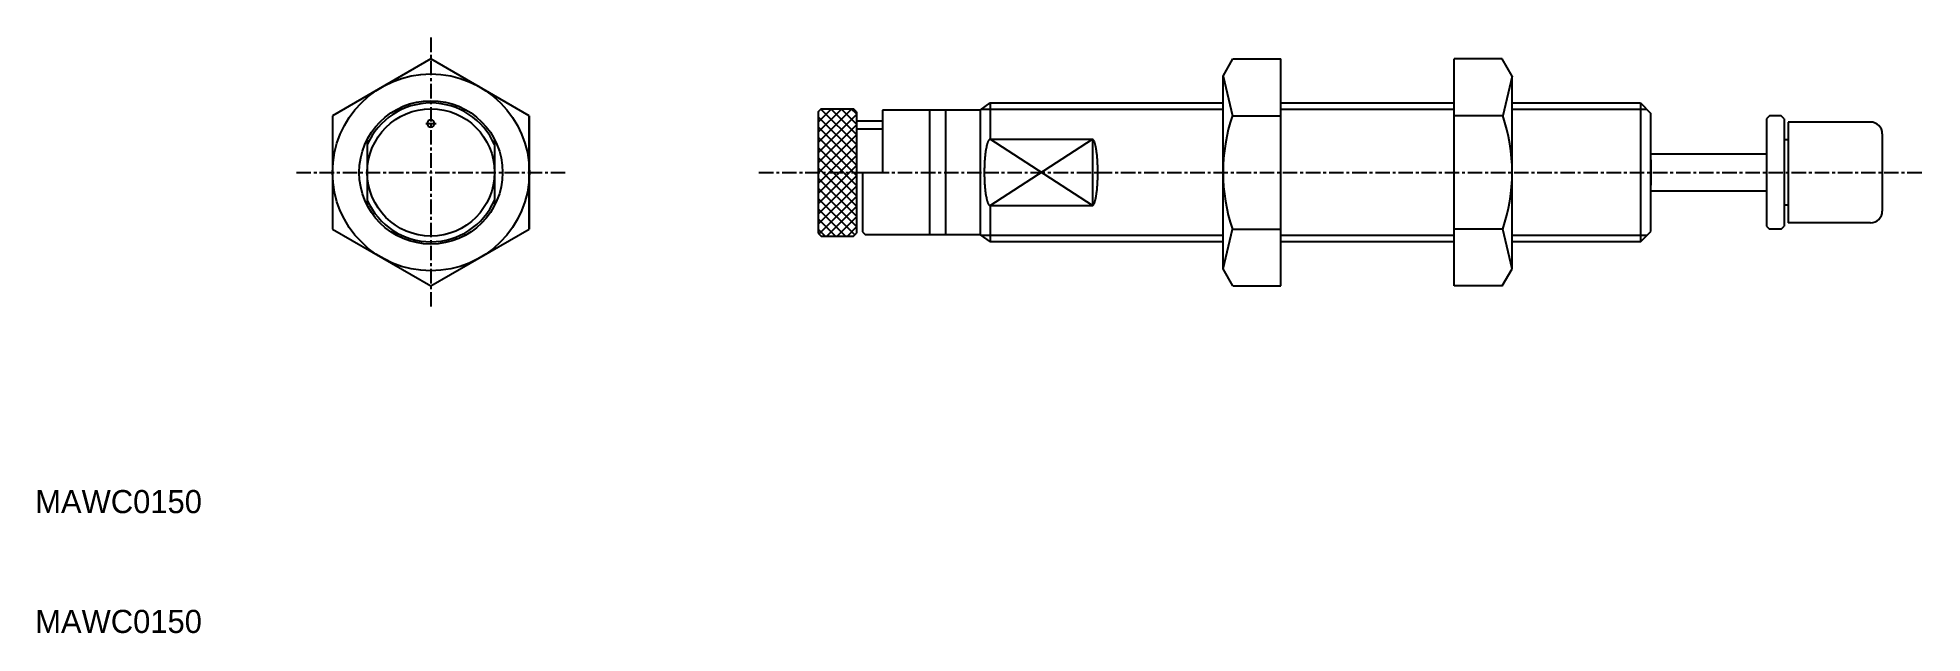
# Model space of a CAD drawing. Extents: x 74 to 237, y 150 to 202.
import ezdxf

# ---------------------------------------------------------------- set-up
doc = ezdxf.new("R2010")
doc.units = 0
doc.linetypes.add('CENTER', pattern=[2, 1.25, -0.25, 0.25, -0.25])
doc.layers.get('0').update_dxf_attribs({"linetype": 'CONTINUOUS'})
doc.layers.add('CENTER', color=1, linetype='CENTER')

# ---------------------------------------------------------------- blocks, each defined once
blk = doc.blocks.new('*X2')
at = {"color": 0}
for p, q in [((141.19, 192.46), (144.1, 195.37)), ((141.19, 193.34), (143.22, 195.37)), ((141.19, 194.22), (142.33, 195.37)), ((141.19, 195.11), (141.45, 195.37)), ((141.19, 191.57), (144.49, 194.87)), ((144.49, 191.38), (141.19, 194.68)), ((141.19, 190.69), (144.49, 193.99)), ((144.49, 192.27), (141.42, 195.34)), ((144.49, 193.15), (142.28, 195.37)), ((144.49, 194.03), (143.16, 195.37)), ((144.49, 194.92), (144.04, 195.37)), ((144.49, 190.5), (141.19, 193.8)), ((141.19, 189.8), (144.49, 193.11)), ((144.49, 189.61), (141.19, 192.92)), ((141.19, 188.92), (144.49, 192.22)), ((144.49, 188.73), (141.19, 192.03)), ((141.19, 188.04), (144.49, 191.34)), ((144.49, 187.85), (141.19, 191.15)), ((141.19, 187.15), (144.49, 190.46)), ((144.49, 186.96), (141.19, 190.27)), ((141.19, 186.27), (144.49, 189.57)), ((144.49, 186.08), (141.19, 189.38)), ((141.19, 185.39), (144.49, 188.69)), ((144.49, 185.2), (141.19, 188.5)), ((144.34, 184.47), (141.19, 187.61)), ((141.25, 184.56), (144.49, 187.8)), ((143.55, 184.37), (141.19, 186.73)), ((142.67, 184.37), (141.19, 185.85)), ((141.94, 184.37), (144.49, 186.92)), ((142.82, 184.37), (144.49, 186.04)), ((141.79, 184.37), (141.19, 184.96)), ((143.71, 184.37), (144.49, 185.15))]:
    blk.add_line(p, q, dxfattribs=at)

msp = doc.modelspace()

# ---------------------------------------------------------------- linework, layer by layer
at = {"color": 7, "linetype": 'CONTINUOUS'}
for p, q in [((107.69, 199.68), (99.19, 194.77)), ((116.19, 194.77), (107.69, 199.68)), ((155.19, 195.25), (156.04, 195.87)), ((156.04, 195.87), (176.19, 195.87)), ((156.04, 195.87), (156.04, 192.73)), ((181.19, 195.87), (196.19, 195.87)), ((201.19, 195.87), (212.29, 195.87)), ((212.29, 195.87), (213.19, 194.97)), ((212.3, 195.87), (212.3, 183.87)), ((99.19, 194.77), (99.19, 184.96)), ((99.19, 194.77), (99.19, 184.96)), ((116.19, 184.96), (116.19, 194.77)), ((116.19, 194.77), (116.19, 184.96)), ((141.45, 195.37), (141.19, 195.11)), ((141.19, 195.11), (141.19, 189.87)), ((141.45, 195.37), (144.24, 195.37)), ((144.49, 195.11), (144.24, 195.37)), ((144.49, 195.11), (144.49, 189.87)), ((144.49, 194.34), (146.75, 194.34)), ((155.19, 195.25), (146.75, 195.25)), ((146.75, 195.25), (146.75, 189.87)), ((150.8, 195.25), (150.8, 184.48)), ((152.19, 195.25), (152.19, 184.52)), ((155.19, 195.25), (155.19, 184.48)), ((213.19, 184.77), (213.19, 194.97)), ((223.45, 194.77), (223.19, 194.51)), ((223.19, 194.51), (223.19, 185.22)), ((224.46, 194.77), (223.45, 194.77)), ((224.72, 194.51), (224.46, 194.77)), ((224.72, 194.51), (224.72, 185.22)), ((225.07, 194.22), (225.07, 185.52)), ((232.18, 194.22), (225.07, 194.22)), ((102.19, 192.73), (102.19, 187)), ((113.19, 192.73), (113.19, 187)), ((144.49, 193.65), (146.75, 193.65)), ((156.04, 192.73), (164.89, 192.73)), ((164.89, 192.73), (164.89, 187)), ((225.07, 192.68), (224.72, 192.68)), ((233.19, 193.2), (233.19, 186.53)), ((102.19, 192.26), (102.19, 187.47)), ((213.19, 191.47), (223.19, 191.47)), ((213.19, 190.95), (213.19, 188.78)), ((141.19, 189.87), (141.19, 184.62)), ((144.49, 189.87), (144.49, 184.62)), ((145.01, 189.86), (145.01, 184.73)), ((145.01, 189.86), (146.75, 189.86)), ((213.19, 188.27), (223.19, 188.27)), ((156.04, 187), (164.89, 187)), ((156.04, 187), (156.04, 183.87)), ((225.07, 187.05), (224.72, 187.05)), ((99.19, 184.96), (107.69, 180.05)), ((107.69, 180.05), (116.19, 184.96)), ((141.19, 184.62), (141.45, 184.37)), ((141.45, 184.37), (144.24, 184.37)), ((144.24, 184.37), (144.49, 184.62)), ((145.01, 184.73), (145.26, 184.48)), ((155.19, 184.48), (145.26, 184.48)), ((155.19, 184.48), (156.04, 183.87)), ((212.29, 183.87), (213.19, 184.77)), ((223.19, 185.22), (223.45, 184.97)), ((224.46, 184.97), (223.45, 184.97)), ((224.46, 184.97), (224.72, 185.22)), ((232.18, 185.52), (225.07, 185.52)), ((176.19, 183.87), (156.04, 183.87)), ((196.19, 183.87), (181.19, 183.87)), ((212.3, 183.87), (201.19, 183.87))]:
    msp.add_line(p, q, dxfattribs=at)
at = {"color": 0, "linetype": 'BYBLOCK'}
for p, q in [((176.19, 198.2), (177.05, 199.68)), ((177.05, 199.68), (181.19, 199.68)), ((181.19, 180.05), (181.19, 199.68)), ((196.19, 180.05), (196.19, 199.68)), ((200.33, 199.68), (196.19, 199.68)), ((201.19, 198.2), (200.33, 199.68)), ((176.19, 198.2), (177, 194.77)), ((176.19, 181.54), (176.19, 198.2)), ((201.19, 198.2), (200.38, 194.77)), ((201.19, 181.54), (201.19, 198.2)), ((177, 194.77), (181.19, 194.77)), ((200.38, 194.77), (196.19, 194.77)), ((176.19, 181.54), (177, 184.96)), ((177, 184.96), (181.19, 184.96)), ((200.38, 184.96), (196.19, 184.96)), ((201.19, 181.54), (200.38, 184.96)), ((177.05, 180.05), (176.19, 181.54)), ((200.33, 180.05), (201.19, 181.54)), ((177.05, 180.05), (181.19, 180.05)), ((200.33, 180.05), (196.19, 180.05))]:
    msp.add_line(p, q, dxfattribs=at)
at = {"color": 3, "linetype": 'CONTINUOUS'}
for p, q in [((176.19, 195.32), (155.28, 195.32)), ((196.19, 195.32), (181.19, 195.32)), ((212.84, 195.32), (201.19, 195.32)), ((164.89, 187), (156.04, 192.73)), ((156.04, 187), (164.89, 192.73)), ((176.19, 184.42), (155.28, 184.42)), ((196.19, 184.42), (181.19, 184.42)), ((212.84, 184.42), (201.19, 184.42))]:
    msp.add_line(p, q, dxfattribs=at)
at = {"color": 7, "linetype": 'CONTINUOUS'}
for points in [[(156.04, 192.73, 0), (156.03, 192.73, 0), (156.02, 192.72, 0), (156, 192.72, 0), (155.99, 192.72, 0), (155.98, 192.71, 0), (155.97, 192.7, 0), (155.96, 192.69, 0), (155.94, 192.67, 0), (155.93, 192.66, 0), (155.92, 192.64, 0), (155.91, 192.62, 0), (155.9, 192.6, 0), (155.88, 192.58, 0), (155.87, 192.56, 0), (155.86, 192.54, 0), (155.85, 192.51, 0), (155.84, 192.48, 0), (155.83, 192.45, 0), (155.82, 192.42, 0), (155.81, 192.39, 0), (155.79, 192.36, 0), (155.78, 192.32, 0), (155.77, 192.28, 0), (155.76, 192.25, 0), (155.75, 192.21, 0), (155.74, 192.16, 0), (155.73, 192.12, 0), (155.72, 192.08, 0), (155.72, 192.03, 0), (155.71, 191.99, 0), (155.7, 191.94, 0), (155.69, 191.89, 0), (155.68, 191.84, 0), (155.67, 191.79, 0), (155.66, 191.74, 0), (155.66, 191.68, 0), (155.65, 191.63, 0), (155.64, 191.57, 0), (155.63, 191.51, 0), (155.63, 191.46, 0), (155.62, 191.4, 0), (155.61, 191.34, 0), (155.61, 191.28, 0), (155.6, 191.22, 0), (155.59, 191.15, 0), (155.59, 191.09, 0), (155.59, 191.03, 0), (155.58, 190.96, 0), (155.57, 190.9, 0), (155.57, 190.83, 0), (155.57, 190.76, 0), (155.56, 190.7, 0), (155.56, 190.63, 0), (155.56, 190.56, 0), (155.55, 190.49, 0), (155.55, 190.43, 0), (155.55, 190.36, 0), (155.55, 190.29, 0), (155.54, 190.22, 0), (155.54, 190.15, 0), (155.54, 190.08, 0), (155.54, 190.01, 0), (155.54, 189.94, 0), (155.54, 189.87, 0), (155.54, 189.8, 0), (155.54, 189.73, 0), (155.54, 189.66, 0), (155.54, 189.59, 0), (155.54, 189.52, 0), (155.55, 189.45, 0), (155.55, 189.38, 0), (155.55, 189.31, 0), (155.55, 189.24, 0), (155.56, 189.17, 0), (155.56, 189.1, 0), (155.56, 189.04, 0), (155.57, 188.97, 0), (155.57, 188.9, 0), (155.57, 188.84, 0), (155.58, 188.77, 0), (155.59, 188.71, 0), (155.59, 188.64, 0), (155.59, 188.58, 0), (155.6, 188.52, 0), (155.61, 188.46, 0), (155.61, 188.4, 0), (155.62, 188.34, 0), (155.63, 188.28, 0), (155.63, 188.22, 0), (155.64, 188.16, 0), (155.65, 188.11, 0), (155.66, 188.05, 0), (155.66, 188, 0), (155.67, 187.94, 0), (155.68, 187.89, 0), (155.69, 187.84, 0), (155.7, 187.79, 0), (155.71, 187.75, 0), (155.72, 187.7, 0), (155.72, 187.65, 0), (155.73, 187.61, 0), (155.74, 187.57, 0), (155.75, 187.53, 0), (155.76, 187.49, 0), (155.77, 187.45, 0), (155.78, 187.41, 0), (155.79, 187.38, 0), (155.81, 187.34, 0), (155.82, 187.31, 0), (155.83, 187.28, 0), (155.84, 187.25, 0), (155.85, 187.22, 0), (155.86, 187.2, 0), (155.87, 187.17, 0), (155.88, 187.15, 0), (155.9, 187.13, 0), (155.91, 187.11, 0), (155.92, 187.09, 0), (155.93, 187.07, 0), (155.94, 187.06, 0), (155.96, 187.05, 0), (155.97, 187.04, 0), (155.98, 187.03, 0), (155.99, 187.02, 0), (156, 187.01, 0), (156.02, 187.01, 0), (156.03, 187.01, 0), (156.04, 187, 0)], [(164.89, 187, 0), (164.9, 187.01, 0), (164.91, 187.01, 0), (164.93, 187.01, 0), (164.94, 187.02, 0), (164.95, 187.03, 0), (164.96, 187.04, 0), (164.97, 187.05, 0), (164.98, 187.06, 0), (164.99, 187.07, 0), (165, 187.09, 0), (165.02, 187.11, 0), (165.03, 187.13, 0), (165.04, 187.15, 0), (165.05, 187.17, 0), (165.06, 187.2, 0), (165.07, 187.22, 0), (165.08, 187.25, 0), (165.09, 187.28, 0), (165.1, 187.31, 0), (165.11, 187.34, 0), (165.12, 187.38, 0), (165.13, 187.41, 0), (165.14, 187.45, 0), (165.15, 187.49, 0), (165.16, 187.53, 0), (165.17, 187.57, 0), (165.18, 187.61, 0), (165.19, 187.65, 0), (165.2, 187.7, 0), (165.21, 187.75, 0), (165.21, 187.79, 0), (165.22, 187.84, 0), (165.23, 187.89, 0), (165.24, 187.94, 0), (165.24, 188, 0), (165.25, 188.05, 0), (165.26, 188.11, 0), (165.27, 188.16, 0), (165.27, 188.22, 0), (165.28, 188.28, 0), (165.29, 188.34, 0), (165.29, 188.4, 0), (165.3, 188.46, 0), (165.3, 188.52, 0), (165.31, 188.58, 0), (165.31, 188.64, 0), (165.32, 188.71, 0), (165.32, 188.77, 0), (165.33, 188.84, 0), (165.33, 188.9, 0), (165.34, 188.97, 0), (165.34, 189.04, 0), (165.34, 189.1, 0), (165.34, 189.17, 0), (165.35, 189.24, 0), (165.35, 189.31, 0), (165.35, 189.38, 0), (165.35, 189.45, 0), (165.35, 189.52, 0), (165.36, 189.59, 0), (165.36, 189.66, 0), (165.36, 189.73, 0), (165.36, 189.8, 0), (165.36, 189.87, 0), (165.36, 189.94, 0), (165.36, 190.01, 0), (165.36, 190.08, 0), (165.36, 190.15, 0), (165.35, 190.22, 0), (165.35, 190.29, 0), (165.35, 190.36, 0), (165.35, 190.43, 0), (165.35, 190.49, 0), (165.34, 190.56, 0), (165.34, 190.63, 0), (165.34, 190.7, 0), (165.34, 190.76, 0), (165.33, 190.83, 0), (165.33, 190.9, 0), (165.32, 190.96, 0), (165.32, 191.03, 0), (165.31, 191.09, 0), (165.31, 191.15, 0), (165.3, 191.22, 0), (165.3, 191.28, 0), (165.29, 191.34, 0), (165.29, 191.4, 0), (165.28, 191.46, 0), (165.27, 191.51, 0), (165.27, 191.57, 0), (165.26, 191.63, 0), (165.25, 191.68, 0), (165.24, 191.74, 0), (165.24, 191.79, 0), (165.23, 191.84, 0), (165.22, 191.89, 0), (165.21, 191.94, 0), (165.21, 191.99, 0), (165.2, 192.03, 0), (165.19, 192.08, 0), (165.18, 192.12, 0), (165.17, 192.16, 0), (165.16, 192.21, 0), (165.15, 192.25, 0), (165.14, 192.28, 0), (165.13, 192.32, 0), (165.12, 192.36, 0), (165.11, 192.39, 0), (165.1, 192.42, 0), (165.09, 192.45, 0), (165.08, 192.48, 0), (165.07, 192.51, 0), (165.06, 192.54, 0), (165.05, 192.56, 0), (165.04, 192.58, 0), (165.03, 192.6, 0), (165.02, 192.62, 0), (165, 192.64, 0), (164.99, 192.66, 0), (164.98, 192.67, 0), (164.97, 192.69, 0), (164.96, 192.7, 0), (164.95, 192.71, 0), (164.94, 192.72, 0), (164.93, 192.72, 0), (164.91, 192.72, 0), (164.9, 192.73, 0), (164.89, 192.73, 0)]]:
    msp.add_polyline3d(points, dxfattribs=at)
for radius in [8.51, 6.2]:
    msp.add_circle((107.69, 189.87), radius, dxfattribs=at)
at = {"color": 3, "linetype": 'CONTINUOUS'}
msp.add_circle((107.69, 189.87), 5.5, dxfattribs=at)
at = {"color": 7, "linetype": 'CONTINUOUS'}
for centre, radius, start, end in [((107.69, 189.87), 6, 23.5565, 156.4435), ((107.69, 194.1), 0.318, 0, 180), ((107.69, 194.1), 0.318, 180, 0), ((232.18, 193.2), 1.02, 0, 90), ((107.69, 189.87), 6, 203.5565, 336.4435), ((232.18, 186.53), 1.02, 270, 360)]:
    msp.add_arc(centre, radius, start, end, dxfattribs=at)
at = {"color": 0, "linetype": 'BYBLOCK'}
for centre, start, end in [((191.49, 189.87), 161.2918, 198.7084), ((185.89, 189.87), 341.2916, 18.7082)]:
    msp.add_arc(centre, 15.3, start, end, dxfattribs=at)
at = {"layer": 'CENTER', "color": 1, "linetype": 'CENTER'}
for p, q in [((107.69, 201.52), (107.69, 178.24)), ((107.24, 194.1), (108.13, 194.1)), ((96.06, 189.87), (119.32, 189.87)), ((136.06, 189.87), (155.54, 189.87)), ((155.54, 189.87), (165.36, 189.87)), ((165.36, 189.87), (236.66, 189.87))]:
    msp.add_line(p, q, dxfattribs=at)

# ---------------------------------------------------------------- block references
at = {"color": 7, "linetype": 'CONTINUOUS'}
msp.add_blockref('*X2', (0, 0), dxfattribs=at)

# ---------------------------------------------------------------- texts
for p in [(73.47, 160.41), (73.47, 150.05)]:
    msp.add_text('MAWC0150', height=2, dxfattribs=at).set_placement(p)

doc.saveas('drawing.dxf')
